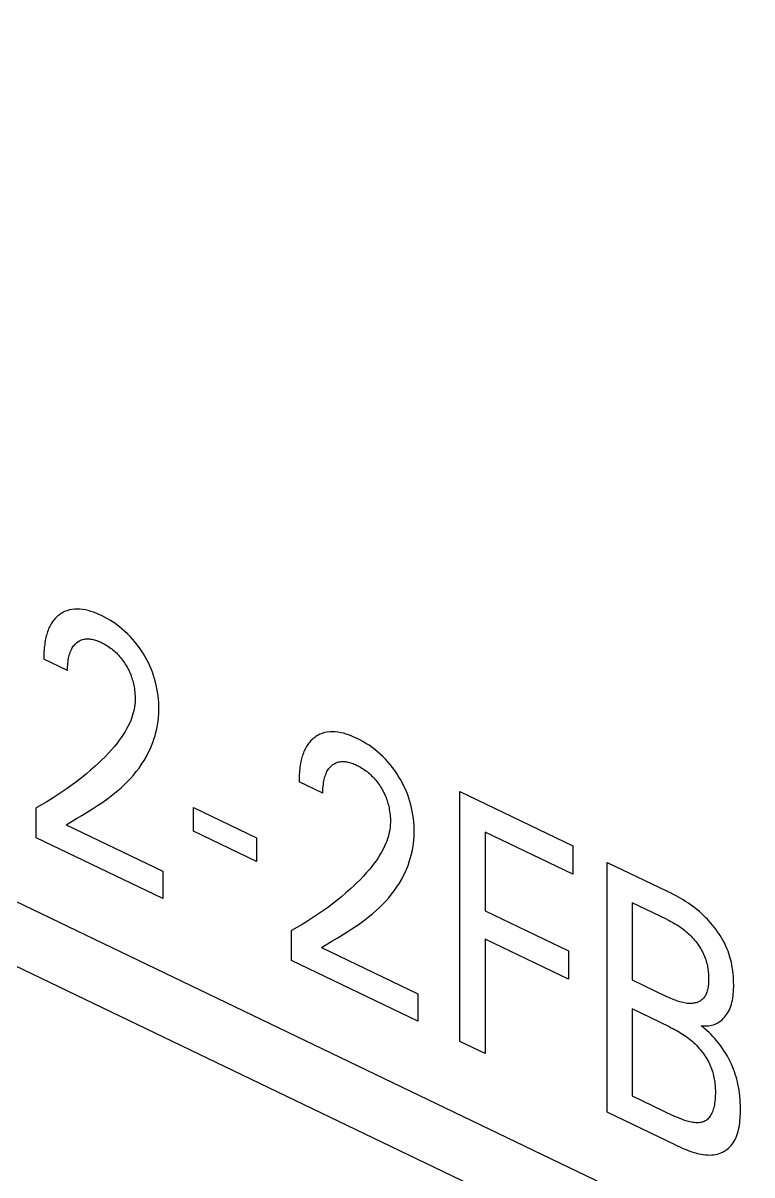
# Model space of a CAD drawing. Extents: x 0 to 420, y 0 to 297.
# Drawn here: x 192.14 to 196.19, y 121.63 to 128.03 of the extents above; entities that cross this region are included whole.
import ezdxf

# ---------------------------------------------------------------- set-up
doc = ezdxf.new("R2010")
doc.units = 0
doc.header["$LTSCALE"] = 23.1
doc.layers.add('40000_ISO', color=7, linetype='CONTINUOUS')

msp = doc.modelspace()

# ---------------------------------------------------------------- linework, layer by layer
at = {"layer": '40000_ISO', "color": 7, "linetype": 'CONTINUOUS'}
for p, q in [((151.239, 142.7894), (204.6505, 117.1157)), ((151.4456, 142.3318), (204.8571, 116.6581)), ((192.3811, 124.7658), (192.3683, 124.7607)), ((192.3945, 124.7698), (192.3811, 124.7658)), ((192.4084, 124.7726), (192.3945, 124.7698)), ((192.4228, 124.7742), (192.4084, 124.7726)), ((192.4376, 124.7747), (192.4228, 124.7742)), ((192.4528, 124.7741), (192.4376, 124.7747)), ((192.4684, 124.7724), (192.4528, 124.7741)), ((192.4842, 124.7696), (192.4684, 124.7724)), ((192.4986, 124.7662), (192.4842, 124.7696)), ((192.5132, 124.762), (192.4986, 124.7662)), ((192.3009, 124.7041), (192.297, 124.6982)), ((192.3051, 124.7098), (192.3009, 124.7041)), ((192.3094, 124.7153), (192.3051, 124.7098)), ((192.3139, 124.7205), (192.3094, 124.7153)), ((192.3186, 124.7256), (192.3139, 124.7205)), ((192.3234, 124.7304), (192.3186, 124.7256)), ((192.3285, 124.735), (192.3234, 124.7304)), ((192.3337, 124.7394), (192.3285, 124.735)), ((192.3391, 124.7436), (192.3337, 124.7394)), ((192.3446, 124.7475), (192.3391, 124.7436)), ((192.3503, 124.7512), (192.3446, 124.7475)), ((192.3561, 124.7546), (192.3503, 124.7512)), ((192.3683, 124.7607), (192.3561, 124.7546)), ((192.5278, 124.7571), (192.5132, 124.762)), ((192.5425, 124.7515), (192.5278, 124.7571)), ((192.5573, 124.7453), (192.5425, 124.7515)), ((192.5721, 124.7385), (192.5573, 124.7453)), ((192.5894, 124.7299), (192.5721, 124.7385)), ((192.6067, 124.7204), (192.5894, 124.7299)), ((192.6239, 124.7103), (192.6067, 124.7204)), ((192.6409, 124.6993), (192.6239, 124.7103)), ((192.2709, 124.6413), (192.2685, 124.6334)), ((192.2735, 124.6491), (192.2709, 124.6413)), ((192.2763, 124.6568), (192.2735, 124.6491)), ((192.2793, 124.6642), (192.2763, 124.6568)), ((192.2824, 124.6715), (192.2793, 124.6642)), ((192.2858, 124.6786), (192.2824, 124.6715)), ((192.2894, 124.6855), (192.2858, 124.6786)), ((192.2932, 124.6922), (192.2894, 124.6855)), ((192.297, 124.6982), (192.2932, 124.6922)), ((192.6579, 124.6874), (192.6409, 124.6993)), ((192.6733, 124.6758), (192.6579, 124.6874)), ((192.6885, 124.6634), (192.6733, 124.6758)), ((192.7034, 124.6503), (192.6885, 124.6634)), ((192.718, 124.6366), (192.7034, 124.6503)), ((192.7323, 124.6222), (192.718, 124.6366)), ((192.2574, 124.5793), (192.2561, 124.5693)), ((192.2588, 124.5892), (192.2574, 124.5793)), ((192.2605, 124.599), (192.2588, 124.5892)), ((192.2624, 124.6086), (192.2605, 124.599)), ((192.2643, 124.617), (192.2624, 124.6086)), ((192.2663, 124.6252), (192.2643, 124.617)), ((192.2685, 124.6334), (192.2663, 124.6252)), ((192.418, 124.5699), (192.4221, 124.575)), ((192.4221, 124.575), (192.4265, 124.5798)), ((192.4265, 124.5798), (192.4311, 124.5843)), ((192.4311, 124.5843), (192.436, 124.5885)), ((192.436, 124.5885), (192.4408, 124.5921)), ((192.4408, 124.5921), (192.4458, 124.5954)), ((192.4458, 124.5954), (192.451, 124.5984)), ((192.451, 124.5984), (192.4565, 124.6011)), ((192.4565, 124.6011), (192.4621, 124.6033)), ((192.4621, 124.6033), (192.468, 124.6053)), ((192.468, 124.6053), (192.474, 124.6068)), ((192.474, 124.6068), (192.4801, 124.6079)), ((192.4801, 124.6079), (192.4863, 124.6087)), ((192.4863, 124.6087), (192.4927, 124.6091)), ((192.4927, 124.6091), (192.4992, 124.6091)), ((192.4992, 124.6091), (192.5058, 124.6087)), ((192.5058, 124.6087), (192.5126, 124.608)), ((192.5126, 124.608), (192.5194, 124.607)), ((192.5194, 124.607), (192.5259, 124.6057)), ((192.5259, 124.6057), (192.5324, 124.604)), ((192.5324, 124.604), (192.5389, 124.6022)), ((192.5389, 124.6022), (192.5455, 124.6)), ((192.5455, 124.6), (192.5521, 124.5976)), ((192.5521, 124.5976), (192.5588, 124.5949)), ((192.5588, 124.5949), (192.5654, 124.5921)), ((192.5654, 124.5921), (192.5721, 124.589)), ((192.5721, 124.589), (192.5795, 124.5853)), ((192.5795, 124.5853), (192.5869, 124.5814)), ((192.5869, 124.5814), (192.5943, 124.5773)), ((192.5943, 124.5773), (192.6016, 124.5729)), ((192.6016, 124.5729), (192.609, 124.5682)), ((192.7458, 124.6073), (192.7323, 124.6222)), ((192.759, 124.5919), (192.7458, 124.6073)), ((192.7716, 124.576), (192.759, 124.5919)), ((192.7837, 124.5595), (192.7716, 124.576)), ((192.2524, 124.5178), (192.2522, 124.5074)), ((192.2528, 124.5283), (192.2524, 124.5178)), ((192.2534, 124.5387), (192.2528, 124.5283)), ((192.2541, 124.549), (192.2534, 124.5387)), ((192.255, 124.5592), (192.2541, 124.549)), ((192.2561, 124.5693), (192.255, 124.5592)), ((192.3901, 124.5013), (192.3917, 124.5093)), ((192.3917, 124.5093), (192.3936, 124.5171)), ((192.3936, 124.5171), (192.3958, 124.5248)), ((192.3958, 124.5248), (192.3982, 124.5322)), ((192.3982, 124.5322), (192.401, 124.5394)), ((192.401, 124.5394), (192.404, 124.5463)), ((192.404, 124.5463), (192.4073, 124.553)), ((192.4073, 124.553), (192.4106, 124.5589)), ((192.4106, 124.5589), (192.4142, 124.5646)), ((192.4142, 124.5646), (192.418, 124.5699)), ((192.609, 124.5682), (192.6162, 124.5633)), ((192.6162, 124.5633), (192.6235, 124.5581)), ((192.6235, 124.5581), (192.6301, 124.553)), ((192.6301, 124.553), (192.6366, 124.5477)), ((192.6366, 124.5477), (192.643, 124.5422)), ((192.643, 124.5422), (192.6494, 124.5365)), ((192.6494, 124.5365), (192.6556, 124.5306)), ((192.6556, 124.5306), (192.6618, 124.5244)), ((192.6618, 124.5244), (192.6677, 124.5181)), ((192.6677, 124.5181), (192.6736, 124.5116)), ((192.6736, 124.5116), (192.6792, 124.5048)), ((192.7953, 124.5427), (192.7837, 124.5595)), ((192.8057, 124.5265), (192.7953, 124.5427)), ((192.8155, 124.51), (192.8057, 124.5265)), ((192.8248, 124.4932), (192.8155, 124.51)), ((192.2522, 124.5074), (192.2522, 124.4968)), ((192.3843, 124.4333), (192.2522, 124.4968)), ((192.3844, 124.4433), (192.3848, 124.4533)), ((192.3848, 124.4533), (192.3853, 124.4631)), ((192.3853, 124.4631), (192.3861, 124.4729)), ((192.3861, 124.4729), (192.3871, 124.4825)), ((192.3871, 124.4825), (192.3885, 124.492)), ((192.3885, 124.492), (192.3901, 124.5013)), ((192.6792, 124.5048), (192.6847, 124.498)), ((192.6847, 124.498), (192.69, 124.4909)), ((192.69, 124.4909), (192.6952, 124.4838)), ((192.6952, 124.4838), (192.7002, 124.4764)), ((192.7002, 124.4764), (192.705, 124.469)), ((192.705, 124.469), (192.7101, 124.4607)), ((192.7101, 124.4607), (192.715, 124.4522)), ((192.715, 124.4522), (192.7196, 124.4436)), ((192.8335, 124.4763), (192.8248, 124.4932)), ((192.8416, 124.4593), (192.8335, 124.4763)), ((192.849, 124.4421), (192.8416, 124.4593)), ((192.3843, 124.4333), (192.3844, 124.4433)), ((192.7196, 124.4436), (192.724, 124.435)), ((192.724, 124.435), (192.7281, 124.4263)), ((192.7281, 124.4263), (192.7319, 124.4176)), ((192.7319, 124.4176), (192.7355, 124.4088)), ((192.7355, 124.4088), (192.7386, 124.4006)), ((192.7386, 124.4006), (192.7414, 124.3923)), ((192.7414, 124.3923), (192.744, 124.3841)), ((192.744, 124.3841), (192.7463, 124.3759)), ((192.8561, 124.4239), (192.849, 124.4421)), ((192.8625, 124.4057), (192.8561, 124.4239)), ((192.8682, 124.3876), (192.8625, 124.4057)), ((192.8732, 124.3694), (192.8682, 124.3876)), ((192.7463, 124.3759), (192.7485, 124.3677)), ((192.7485, 124.3677), (192.7505, 124.3595)), ((192.7505, 124.3595), (192.7522, 124.3514)), ((192.7522, 124.3514), (192.7538, 124.3433)), ((192.7538, 124.3433), (192.7555, 124.3328)), ((192.7555, 124.3328), (192.757, 124.3225)), ((192.757, 124.3225), (192.7582, 124.3122)), ((192.8775, 124.3514), (192.8732, 124.3694)), ((192.8813, 124.3335), (192.8775, 124.3514)), ((192.8848, 124.3134), (192.8813, 124.3335)), ((192.7593, 124.2582), (192.758, 124.2442)), ((192.7582, 124.3122), (192.7591, 124.3021)), ((192.7591, 124.3021), (192.7596, 124.2921)), ((192.7599, 124.2725), (192.7593, 124.2582)), ((192.7596, 124.2921), (192.7599, 124.2822)), ((192.7599, 124.2822), (192.7599, 124.2725)), ((192.8876, 124.2936), (192.8848, 124.3134)), ((192.8897, 124.274), (192.8876, 124.2936)), ((192.8912, 124.2546), (192.8897, 124.274)), ((192.8919, 124.2356), (192.8912, 124.2546)), ((192.7476, 124.1917), (192.7438, 124.1793)), ((192.7509, 124.2043), (192.7476, 124.1917)), ((192.7538, 124.2173), (192.7509, 124.2043)), ((192.7562, 124.2306), (192.7538, 124.2173)), ((192.758, 124.2442), (192.7562, 124.2306)), ((192.8898, 124.1726), (192.8914, 124.1945)), ((192.8914, 124.1945), (192.892, 124.2168)), ((192.892, 124.2168), (192.8919, 124.2356)), ((192.7277, 124.1383), (192.7197, 124.1216)), ((192.7352, 124.1556), (192.7277, 124.1383)), ((192.7397, 124.1673), (192.7352, 124.1556)), ((192.7438, 124.1793), (192.7397, 124.1673)), ((192.8803, 124.1097), (192.8842, 124.1302)), ((192.8842, 124.1302), (192.8874, 124.1512)), ((192.8874, 124.1512), (192.8898, 124.1726)), ((192.6821, 124.0601), (192.6717, 124.0458)), ((192.6922, 124.0748), (192.6821, 124.0601)), ((192.7018, 124.0899), (192.6922, 124.0748)), ((192.711, 124.1055), (192.7018, 124.0899)), ((192.7197, 124.1216), (192.711, 124.1055)), ((192.8643, 124.0511), (192.8703, 124.0702)), ((192.8703, 124.0702), (192.8756, 124.0897)), ((192.8756, 124.0897), (192.8803, 124.1097)), ((193.7575, 124.0618), (193.7521, 124.0576)), ((193.763, 124.0657), (193.7575, 124.0618)), ((193.7687, 124.0694), (193.763, 124.0657)), ((193.7746, 124.0728), (193.7687, 124.0694)), ((193.7867, 124.0789), (193.7746, 124.0728)), ((193.7995, 124.084), (193.7867, 124.0789)), ((193.8129, 124.088), (193.7995, 124.084)), ((193.8268, 124.0908), (193.8129, 124.088)), ((193.8412, 124.0924), (193.8268, 124.0908)), ((193.856, 124.0929), (193.8412, 124.0924)), ((193.8713, 124.0923), (193.856, 124.0929)), ((193.8868, 124.0906), (193.8713, 124.0923)), ((193.9027, 124.0878), (193.8868, 124.0906)), ((193.9171, 124.0844), (193.9027, 124.0878)), ((193.9316, 124.0802), (193.9171, 124.0844)), ((193.9462, 124.0753), (193.9316, 124.0802)), ((193.961, 124.0697), (193.9462, 124.0753)), ((193.9757, 124.0635), (193.961, 124.0697)), ((193.9905, 124.0567), (193.9757, 124.0635)), ((192.6446, 124.0116), (192.6278, 123.992)), ((192.661, 124.0319), (192.6446, 124.0116)), ((192.6717, 124.0458), (192.661, 124.0319)), ((192.8347, 123.9794), (192.8429, 123.9966)), ((192.8429, 123.9966), (192.8505, 124.0143)), ((192.8505, 124.0143), (192.8577, 124.0324)), ((192.8577, 124.0324), (192.8643, 124.0511)), ((193.7043, 123.9968), (193.7009, 123.9897)), ((193.7079, 124.0037), (193.7043, 123.9968)), ((193.7117, 124.0104), (193.7079, 124.0037)), ((193.7154, 124.0164), (193.7117, 124.0104)), ((193.7194, 124.0223), (193.7154, 124.0164)), ((193.7235, 124.028), (193.7194, 124.0223)), ((193.7278, 124.0335), (193.7235, 124.028)), ((193.7323, 124.0387), (193.7278, 124.0335)), ((193.737, 124.0438), (193.7323, 124.0387)), ((193.7419, 124.0486), (193.737, 124.0438)), ((193.7469, 124.0532), (193.7419, 124.0486)), ((193.7521, 124.0576), (193.7469, 124.0532)), ((194.0078, 124.048), (193.9905, 124.0567)), ((194.0251, 124.0386), (194.0078, 124.048)), ((194.0423, 124.0285), (194.0251, 124.0386)), ((194.0594, 124.0175), (194.0423, 124.0285)), ((194.0763, 124.0056), (194.0594, 124.0175)), ((194.0917, 123.994), (194.0763, 124.0056)), ((192.5746, 123.9363), (192.5562, 123.9186)), ((192.5927, 123.9544), (192.5746, 123.9363)), ((192.6105, 123.9729), (192.5927, 123.9544)), ((192.6278, 123.992), (192.6105, 123.9729)), ((192.7959, 123.9121), (192.8097, 123.9337)), ((192.8097, 123.9337), (192.8226, 123.9561)), ((192.8226, 123.9561), (192.8347, 123.9794)), ((193.6827, 123.9352), (193.6809, 123.9268)), ((193.6847, 123.9434), (193.6827, 123.9352)), ((193.687, 123.9515), (193.6847, 123.9434)), ((193.6894, 123.9595), (193.687, 123.9515)), ((193.6919, 123.9673), (193.6894, 123.9595)), ((193.6947, 123.9749), (193.6919, 123.9673)), ((193.6977, 123.9824), (193.6947, 123.9749)), ((193.7009, 123.9897), (193.6977, 123.9824)), ((194.1069, 123.9816), (194.0917, 123.994)), ((194.1219, 123.9685), (194.1069, 123.9816)), ((194.1365, 123.9548), (194.1219, 123.9685)), ((194.1507, 123.9404), (194.1365, 123.9548)), ((194.1643, 123.9255), (194.1507, 123.9404)), ((192.5127, 123.8794), (192.4876, 123.8581)), ((192.5374, 123.9013), (192.5127, 123.8794)), ((192.5562, 123.9186), (192.5374, 123.9013)), ((192.7505, 123.8521), (192.7663, 123.8714)), ((192.7663, 123.8714), (192.7815, 123.8914)), ((192.7815, 123.8914), (192.7959, 123.9121)), ((193.6734, 123.8774), (193.6725, 123.8672)), ((193.6745, 123.8875), (193.6734, 123.8774)), ((193.6758, 123.8975), (193.6745, 123.8875)), ((193.6773, 123.9074), (193.6758, 123.8975)), ((193.679, 123.9172), (193.6773, 123.9074)), ((193.6809, 123.9268), (193.679, 123.9172)), ((193.8224, 123.8645), (193.8257, 123.8712)), ((193.8257, 123.8712), (193.829, 123.8771)), ((193.829, 123.8771), (193.8326, 123.8828)), ((193.8326, 123.8828), (193.8364, 123.8881)), ((193.8364, 123.8881), (193.8406, 123.8932)), ((193.8406, 123.8932), (193.8449, 123.898)), ((193.8449, 123.898), (193.8495, 123.9025)), ((193.8495, 123.9025), (193.8544, 123.9067)), ((193.8544, 123.9067), (193.8592, 123.9103)), ((193.8592, 123.9103), (193.8642, 123.9136)), ((193.8642, 123.9136), (193.8695, 123.9166)), ((193.8695, 123.9166), (193.8749, 123.9193)), ((193.8749, 123.9193), (193.8806, 123.9215)), ((193.8806, 123.9215), (193.8864, 123.9235)), ((193.8864, 123.9235), (193.8925, 123.925)), ((193.8925, 123.925), (193.8985, 123.9261)), ((193.8985, 123.9261), (193.9047, 123.9269)), ((193.9047, 123.9269), (193.9111, 123.9273)), ((193.9111, 123.9273), (193.9176, 123.9273)), ((193.9176, 123.9273), (193.9243, 123.9269)), ((193.9243, 123.9269), (193.931, 123.9262)), ((193.931, 123.9262), (193.9378, 123.9252)), ((193.9378, 123.9252), (193.9443, 123.9239)), ((193.9443, 123.9239), (193.9508, 123.9222)), ((193.9508, 123.9222), (193.9573, 123.9203)), ((193.9573, 123.9203), (193.9639, 123.9182)), ((193.9639, 123.9182), (193.9705, 123.9158)), ((193.9705, 123.9158), (193.9772, 123.9131)), ((193.9772, 123.9131), (193.9839, 123.9102)), ((193.9839, 123.9102), (193.9905, 123.9072)), ((193.9905, 123.9072), (193.9979, 123.9035)), ((193.9979, 123.9035), (194.0053, 123.8996)), ((194.0053, 123.8996), (194.0127, 123.8955)), ((194.0127, 123.8955), (194.0201, 123.8911)), ((194.0201, 123.8911), (194.0274, 123.8864)), ((194.0274, 123.8864), (194.0347, 123.8815)), ((194.0347, 123.8815), (194.0419, 123.8763)), ((194.0419, 123.8763), (194.0485, 123.8712)), ((194.0485, 123.8712), (194.055, 123.8659)), ((194.1774, 123.9101), (194.1643, 123.9255)), ((194.19, 123.8941), (194.1774, 123.9101)), ((194.2021, 123.8777), (194.19, 123.8941)), ((194.2137, 123.8609), (194.2021, 123.8777)), ((192.4362, 123.8171), (192.4095, 123.7971)), ((192.4621, 123.8374), (192.4362, 123.8171)), ((192.4876, 123.8581), (192.4621, 123.8374)), ((192.6994, 123.7984), (192.717, 123.8157)), ((192.717, 123.8157), (192.734, 123.8336)), ((192.734, 123.8336), (192.7505, 123.8521)), ((193.6707, 123.8255), (193.6706, 123.815)), ((193.8027, 123.7515), (193.6706, 123.815)), ((193.6709, 123.836), (193.6707, 123.8255)), ((193.6713, 123.8465), (193.6709, 123.836)), ((193.6718, 123.8569), (193.6713, 123.8465)), ((193.6725, 123.8672), (193.6718, 123.8569)), ((193.8056, 123.8007), (193.8069, 123.8102)), ((193.8069, 123.8102), (193.8085, 123.8195)), ((193.8085, 123.8195), (193.8102, 123.8275)), ((193.8102, 123.8275), (193.8121, 123.8353)), ((193.8121, 123.8353), (193.8142, 123.843)), ((193.8142, 123.843), (193.8167, 123.8504)), ((193.8167, 123.8504), (193.8194, 123.8576)), ((193.8194, 123.8576), (193.8224, 123.8645)), ((194.055, 123.8659), (194.0615, 123.8604)), ((194.0615, 123.8604), (194.0678, 123.8547)), ((194.0678, 123.8547), (194.0741, 123.8488)), ((194.0741, 123.8488), (194.0802, 123.8426)), ((194.0802, 123.8426), (194.0862, 123.8363)), ((194.0862, 123.8363), (194.092, 123.8297)), ((194.092, 123.8297), (194.0976, 123.823)), ((194.0976, 123.823), (194.1031, 123.8162)), ((194.1031, 123.8162), (194.1085, 123.8091)), ((194.1085, 123.8091), (194.1136, 123.802)), ((194.2241, 123.8447), (194.2137, 123.8609)), ((194.2339, 123.8282), (194.2241, 123.8447)), ((194.2432, 123.8114), (194.2339, 123.8282)), ((194.2519, 123.7945), (194.2432, 123.8114)), ((192.3272, 123.74), (192.2985, 123.7217)), ((192.355, 123.7585), (192.3272, 123.74)), ((192.3824, 123.7775), (192.355, 123.7585)), ((192.4095, 123.7971), (192.3824, 123.7775)), ((192.6084, 123.7226), (192.636, 123.7436)), ((192.636, 123.7436), (192.6629, 123.7656)), ((192.6629, 123.7656), (192.6814, 123.7817)), ((192.6814, 123.7817), (192.6994, 123.7984)), ((193.8027, 123.7515), (193.8029, 123.7615)), ((193.8029, 123.7615), (193.8032, 123.7715)), ((193.8032, 123.7715), (193.8037, 123.7813)), ((193.8037, 123.7813), (193.8045, 123.7911)), ((193.8045, 123.7911), (193.8056, 123.8007)), ((194.1136, 123.802), (194.1186, 123.7946)), ((194.1186, 123.7946), (194.1234, 123.7872)), ((194.1234, 123.7872), (194.1285, 123.7789)), ((194.1285, 123.7789), (194.1334, 123.7704)), ((194.1334, 123.7704), (194.138, 123.7618)), ((194.138, 123.7618), (194.1424, 123.7532)), ((194.1424, 123.7532), (194.1465, 123.7445)), ((194.1465, 123.7445), (194.1503, 123.7357)), ((194.26, 123.7774), (194.2519, 123.7945)), ((194.2675, 123.7603), (194.26, 123.7774)), ((194.2746, 123.7421), (194.2675, 123.7603)), ((194.2809, 123.7239), (194.2746, 123.7421)), ((194.5647, 123.7601), (195.1923, 123.4584)), ((194.5647, 122.372), (194.5647, 123.7601)), ((192.24, 123.6867), (192.2103, 123.67)), ((192.2694, 123.7039), (192.24, 123.6867)), ((192.2985, 123.7217), (192.2694, 123.7039)), ((192.5227, 123.6641), (192.5516, 123.6829)), ((192.5516, 123.6829), (192.5803, 123.7024)), ((192.5803, 123.7024), (192.6084, 123.7226)), ((194.1503, 123.7357), (194.1539, 123.727)), ((194.1539, 123.727), (194.157, 123.7187)), ((194.157, 123.7187), (194.1598, 123.7105)), ((194.1598, 123.7105), (194.1624, 123.7023)), ((194.1624, 123.7023), (194.1648, 123.6941)), ((194.1648, 123.6941), (194.1669, 123.6859)), ((194.1669, 123.6859), (194.1689, 123.6777)), ((194.1689, 123.6777), (194.1706, 123.6696)), ((194.2866, 123.7057), (194.2809, 123.7239)), ((194.2916, 123.6876), (194.2866, 123.7057)), ((194.296, 123.6696), (194.2916, 123.6876)), ((192.2103, 123.5037), (192.2103, 123.67)), ((192.4347, 123.6101), (192.4641, 123.6278)), ((192.4641, 123.6278), (192.4934, 123.6457)), ((192.4934, 123.6457), (192.5227, 123.6641)), ((193.0834, 123.6713), (193.4344, 123.5026)), ((193.0834, 123.5405), (193.0834, 123.6713)), ((194.1706, 123.6696), (194.1722, 123.6615)), ((194.1722, 123.6615), (194.174, 123.651)), ((194.174, 123.651), (194.1754, 123.6407)), ((194.1754, 123.6407), (194.1766, 123.6304)), ((194.1766, 123.6304), (194.1775, 123.6203)), ((194.1775, 123.6203), (194.1781, 123.6103)), ((194.2997, 123.6516), (194.296, 123.6696)), ((194.3032, 123.6316), (194.2997, 123.6516)), ((194.3061, 123.6118), (194.3032, 123.6316)), ((194.3082, 123.5922), (194.3061, 123.6118)), ((192.3764, 123.5754), (192.4347, 123.6101)), ((192.3764, 123.5754), (192.913, 123.3174)), ((194.1746, 123.5488), (194.1723, 123.5355)), ((194.1765, 123.5624), (194.1746, 123.5488)), ((194.1777, 123.5763), (194.1765, 123.5624)), ((194.1783, 123.5906), (194.1777, 123.5763)), ((194.1781, 123.6103), (194.1783, 123.6004)), ((194.1783, 123.6004), (194.1783, 123.5906)), ((194.3096, 123.5728), (194.3082, 123.5922)), ((194.3103, 123.5538), (194.3096, 123.5728)), ((194.3105, 123.535), (194.3103, 123.5538)), ((192.913, 123.1659), (192.2103, 123.5037)), ((193.4344, 123.3717), (193.0834, 123.5405)), ((193.4344, 123.5026), (193.4344, 123.3717)), ((194.1581, 123.4855), (194.1536, 123.4738)), ((194.1622, 123.4975), (194.1581, 123.4855)), ((194.166, 123.5099), (194.1622, 123.4975)), ((194.1694, 123.5225), (194.166, 123.5099)), ((194.1723, 123.5355), (194.1694, 123.5225)), ((194.3058, 123.4694), (194.3082, 123.4908)), ((194.3082, 123.4908), (194.3098, 123.5126)), ((194.3098, 123.5126), (194.3105, 123.535)), ((195.1923, 123.301), (194.7041, 123.5357)), ((194.7041, 123.5357), (194.7041, 123.0979)), ((194.1294, 123.4237), (194.1203, 123.4081)), ((194.1381, 123.4398), (194.1294, 123.4237)), ((194.1462, 123.4565), (194.1381, 123.4398)), ((194.1536, 123.4738), (194.1462, 123.4565)), ((194.294, 123.4079), (194.2987, 123.4279)), ((194.2987, 123.4279), (194.3026, 123.4484)), ((194.3026, 123.4484), (194.3058, 123.4694)), ((195.1923, 123.4584), (195.1923, 123.301)), ((194.0901, 123.364), (194.0794, 123.35)), ((194.1006, 123.3783), (194.0901, 123.364)), ((194.1106, 123.393), (194.1006, 123.3783)), ((194.1203, 123.4081), (194.1106, 123.393)), ((194.2761, 123.3506), (194.2827, 123.3693)), ((194.2827, 123.3693), (194.2887, 123.3883)), ((194.2887, 123.3883), (194.294, 123.4079)), ((195.3822, 123.3671), (195.7123, 123.2084)), ((195.3822, 121.979), (195.3822, 123.3671)), ((192.913, 123.3174), (192.913, 123.1659)), ((194.0462, 123.3102), (194.0289, 123.2911)), ((194.0631, 123.3298), (194.0462, 123.3102)), ((194.0794, 123.35), (194.0631, 123.3298)), ((194.241, 123.2743), (194.2532, 123.2976)), ((194.2532, 123.2976), (194.2613, 123.3148)), ((194.2613, 123.3148), (194.269, 123.3325)), ((194.269, 123.3325), (194.2761, 123.3506)), ((193.9746, 123.2368), (193.9559, 123.2195)), ((193.9931, 123.2545), (193.9746, 123.2368)), ((194.0112, 123.2726), (193.9931, 123.2545)), ((194.0289, 123.2911), (194.0112, 123.2726)), ((194.1999, 123.2096), (194.2144, 123.2303)), ((194.2144, 123.2303), (194.2281, 123.2519)), ((194.2281, 123.2519), (194.241, 123.2743)), ((193.9061, 123.1763), (193.8806, 123.1555)), ((193.9312, 123.1976), (193.9061, 123.1763)), ((193.9559, 123.2195), (193.9312, 123.1976)), ((194.1524, 123.1518), (194.1689, 123.1703)), ((194.1689, 123.1703), (194.1847, 123.1896)), ((194.1847, 123.1896), (194.1999, 123.2096)), ((195.7255, 123.202), (195.7123, 123.2084)), ((195.7387, 123.1954), (195.7255, 123.202)), ((195.7519, 123.1886), (195.7387, 123.1954)), ((195.7652, 123.1815), (195.7519, 123.1886)), ((195.7784, 123.1742), (195.7652, 123.1815)), ((195.7917, 123.1666), (195.7784, 123.1742)), ((195.8049, 123.1587), (195.7917, 123.1666)), ((193.828, 123.1153), (193.8009, 123.0957)), ((193.8547, 123.1353), (193.828, 123.1153)), ((193.8806, 123.1555), (193.8547, 123.1353)), ((194.0813, 123.0838), (194.0998, 123.0999)), ((194.0998, 123.0999), (194.1178, 123.1166)), ((194.1178, 123.1166), (194.1354, 123.1339)), ((194.1354, 123.1339), (194.1524, 123.1518)), ((195.7123, 123.051), (195.5216, 123.1427)), ((195.5216, 123.1427), (195.5216, 122.7138)), ((195.818, 123.1504), (195.8049, 123.1587)), ((195.8311, 123.1419), (195.818, 123.1504)), ((195.8441, 123.133), (195.8311, 123.1419)), ((195.857, 123.1237), (195.8441, 123.133)), ((195.8699, 123.114), (195.857, 123.1237)), ((195.8825, 123.1039), (195.8699, 123.114)), ((195.8951, 123.0934), (195.8825, 123.1039)), ((193.7169, 123.0399), (193.6879, 123.0221)), ((193.7456, 123.0582), (193.7169, 123.0399)), ((193.7734, 123.0767), (193.7456, 123.0582)), ((193.8009, 123.0957), (193.7734, 123.0767)), ((193.9987, 123.0206), (194.0269, 123.0408)), ((194.0269, 123.0408), (194.0544, 123.0618)), ((194.0544, 123.0618), (194.0813, 123.0838)), ((194.7041, 123.0979), (195.167, 122.8754)), ((195.7123, 123.051), (195.7201, 123.0472)), ((195.7201, 123.0472), (195.7279, 123.0433)), ((195.7279, 123.0433), (195.7357, 123.0393)), ((195.7357, 123.0393), (195.7435, 123.0351)), ((195.9075, 123.0824), (195.8951, 123.0934)), ((195.9197, 123.0709), (195.9075, 123.0824)), ((195.9297, 123.061), (195.9197, 123.0709)), ((195.9396, 123.0508), (195.9297, 123.061)), ((195.9493, 123.0403), (195.9396, 123.0508)), ((195.9588, 123.0294), (195.9493, 123.0403)), ((193.6584, 123.0049), (193.6287, 122.9882)), ((193.6287, 122.8219), (193.6287, 122.9882)), ((193.6879, 123.0221), (193.6584, 123.0049)), ((193.9118, 122.9639), (193.9411, 122.9822)), ((193.9411, 122.9822), (193.9701, 123.0011)), ((193.9701, 123.0011), (193.9987, 123.0206)), ((195.7435, 123.0351), (195.7514, 123.0308)), ((195.7514, 123.0308), (195.7592, 123.0263)), ((195.7592, 123.0263), (195.767, 123.0217)), ((195.767, 123.0217), (195.7748, 123.0169)), ((195.7748, 123.0169), (195.7826, 123.0119)), ((195.7826, 123.0119), (195.7903, 123.0067)), ((195.7903, 123.0067), (195.7979, 123.0013)), ((195.7979, 123.0013), (195.8055, 122.9957)), ((195.8055, 122.9957), (195.813, 122.9898)), ((195.813, 122.9898), (195.8205, 122.9837)), ((195.8205, 122.9837), (195.8279, 122.9774)), ((195.8279, 122.9774), (195.8351, 122.9708)), ((195.9681, 123.0184), (195.9588, 123.0294)), ((195.9772, 123.0071), (195.9681, 123.0184)), ((195.986, 122.9955), (195.9772, 123.0071)), ((195.9945, 122.9838), (195.986, 122.9955)), ((196.0027, 122.9719), (195.9945, 122.9838)), ((196.0106, 122.9598), (196.0027, 122.9719)), ((193.7948, 122.8936), (193.8531, 122.9283)), ((193.8531, 122.9283), (193.8825, 122.946)), ((193.8825, 122.946), (193.9118, 122.9639)), ((195.167, 122.718), (194.7041, 122.9405)), ((194.7041, 122.9405), (194.7041, 122.305)), ((195.8351, 122.9708), (195.8423, 122.9639)), ((195.8423, 122.9639), (195.849, 122.9571)), ((195.849, 122.9571), (195.8557, 122.95)), ((195.8557, 122.95), (195.8622, 122.9427)), ((195.8622, 122.9427), (195.8686, 122.9352)), ((195.8686, 122.9352), (195.8748, 122.9275)), ((195.8748, 122.9275), (195.8808, 122.9197)), ((195.8808, 122.9197), (195.8866, 122.9116)), ((195.8866, 122.9116), (195.8922, 122.9035)), ((196.0181, 122.9476), (196.0106, 122.9598)), ((196.0252, 122.9352), (196.0181, 122.9476)), ((196.032, 122.9228), (196.0252, 122.9352)), ((196.0383, 122.9102), (196.032, 122.9228)), ((196.0442, 122.8976), (196.0383, 122.9102)), ((193.7948, 122.8936), (194.3314, 122.6356)), ((195.167, 122.8754), (195.167, 122.718)), ((195.8922, 122.9035), (195.8975, 122.8952)), ((195.8975, 122.8952), (195.9026, 122.8868)), ((195.9026, 122.8868), (195.9075, 122.8784)), ((195.9075, 122.8784), (195.9121, 122.8699)), ((195.9121, 122.8699), (195.9163, 122.8613)), ((195.9163, 122.8613), (195.9203, 122.8527)), ((195.9203, 122.8527), (195.9239, 122.8441)), ((195.9239, 122.8441), (195.9272, 122.8355)), ((196.0495, 122.8852), (196.0442, 122.8976)), ((196.0544, 122.8727), (196.0495, 122.8852)), ((196.0589, 122.8602), (196.0544, 122.8727)), ((196.063, 122.8477), (196.0589, 122.8602)), ((196.0667, 122.8352), (196.063, 122.8477)), ((194.3314, 122.4841), (193.6287, 122.8219)), ((195.9272, 122.8355), (195.9302, 122.8269)), ((195.9302, 122.8269), (195.9329, 122.8183)), ((195.9329, 122.8183), (195.9353, 122.8097)), ((195.9353, 122.8097), (195.9374, 122.8012)), ((195.9374, 122.8012), (195.9393, 122.7926)), ((195.9393, 122.7926), (195.941, 122.7841)), ((195.941, 122.7841), (195.9423, 122.7755)), ((196.07, 122.8227), (196.0667, 122.8352)), ((196.0729, 122.8102), (196.07, 122.8227)), ((196.0755, 122.7977), (196.0729, 122.8102)), ((196.0778, 122.7853), (196.0755, 122.7977)), ((196.0797, 122.773), (196.0778, 122.7853)), ((195.9423, 122.7755), (195.9435, 122.7671)), ((195.9435, 122.7671), (195.9445, 122.7586)), ((195.9445, 122.7586), (195.9452, 122.7502)), ((195.9452, 122.7502), (195.9457, 122.7419)), ((195.9457, 122.7419), (195.9461, 122.7336)), ((195.9461, 122.7336), (195.9463, 122.7254)), ((195.9463, 122.7172), (195.9461, 122.7096)), ((195.9463, 122.7254), (195.9463, 122.7172)), ((196.0813, 122.7606), (196.0797, 122.773)), ((196.0827, 122.7484), (196.0813, 122.7606)), ((196.0838, 122.7362), (196.0827, 122.7484)), ((196.0846, 122.7242), (196.0838, 122.7362)), ((196.0852, 122.7122), (196.0846, 122.7242)), ((195.5216, 122.7138), (195.7123, 122.6221)), ((195.9388, 122.653), (195.937, 122.6467)), ((195.9405, 122.6595), (195.9388, 122.653)), ((195.9419, 122.6662), (195.9405, 122.6595)), ((195.943, 122.6731), (195.9419, 122.6662)), ((195.944, 122.6801), (195.943, 122.6731)), ((195.9448, 122.6873), (195.944, 122.6801)), ((195.9454, 122.6946), (195.9448, 122.6873)), ((195.9459, 122.7021), (195.9454, 122.6946)), ((195.9461, 122.7096), (195.9459, 122.7021)), ((196.0845, 122.6497), (196.0852, 122.6624)), ((196.0855, 122.7003), (196.0852, 122.7122)), ((196.0852, 122.6624), (196.0856, 122.6754)), ((196.0857, 122.6886), (196.0855, 122.7003)), ((196.0856, 122.6754), (196.0857, 122.6886)), ((194.3314, 122.6356), (194.3314, 122.4841)), ((195.7205, 122.6182), (195.7123, 122.6221)), ((195.7288, 122.6144), (195.7205, 122.6182)), ((195.7371, 122.6107), (195.7288, 122.6144)), ((195.7454, 122.6071), (195.7371, 122.6107)), ((195.7537, 122.6037), (195.7454, 122.6071)), ((195.762, 122.6005), (195.7537, 122.6037)), ((195.7702, 122.5974), (195.762, 122.6005)), ((195.7785, 122.5946), (195.7702, 122.5974)), ((195.7867, 122.5921), (195.7785, 122.5946)), ((195.7948, 122.5898), (195.7867, 122.5921)), ((195.8029, 122.5877), (195.7948, 122.5898)), ((195.8109, 122.586), (195.8029, 122.5877)), ((195.8837, 122.5892), (195.8782, 122.5874)), ((195.8891, 122.5913), (195.8837, 122.5892)), ((195.8942, 122.5937), (195.8891, 122.5913)), ((195.8992, 122.5964), (195.8942, 122.5937)), ((195.9039, 122.5994), (195.8992, 122.5964)), ((195.9084, 122.6027), (195.9039, 122.5994)), ((195.9126, 122.6063), (195.9084, 122.6027)), ((195.9166, 122.6102), (195.9126, 122.6063)), ((195.9203, 122.6144), (195.9166, 122.6102)), ((195.9238, 122.619), (195.9203, 122.6144)), ((195.927, 122.624), (195.9238, 122.619)), ((195.9299, 122.6293), (195.927, 122.624)), ((195.9325, 122.6348), (195.9299, 122.6293)), ((195.9349, 122.6406), (195.9325, 122.6348)), ((195.937, 122.6467), (195.9349, 122.6406)), ((196.0729, 122.5785), (196.0759, 122.5896)), ((196.0759, 122.5896), (196.0784, 122.601)), ((196.0784, 122.601), (196.0805, 122.6128)), ((196.0805, 122.6128), (196.0822, 122.6248)), ((196.0822, 122.6248), (196.0835, 122.6371)), ((196.0835, 122.6371), (196.0845, 122.6497)), ((195.7296, 122.4525), (195.5216, 122.5524)), ((195.5216, 122.5524), (195.5216, 122.0694)), ((195.8189, 122.5847), (195.8109, 122.586)), ((195.8268, 122.5836), (195.8189, 122.5847)), ((195.8346, 122.583), (195.8268, 122.5836)), ((195.8423, 122.5827), (195.8346, 122.583)), ((195.8485, 122.5828), (195.8423, 122.5827)), ((195.8547, 122.5831), (195.8485, 122.5828)), ((195.8608, 122.5838), (195.8547, 122.5831)), ((195.8667, 122.5847), (195.8608, 122.5838)), ((195.8725, 122.5859), (195.8667, 122.5847)), ((195.8782, 122.5874), (195.8725, 122.5859)), ((196.0466, 122.5214), (196.052, 122.5298)), ((196.052, 122.5298), (196.057, 122.5386)), ((196.057, 122.5386), (196.0616, 122.5478)), ((196.0616, 122.5478), (196.0657, 122.5573)), ((196.0657, 122.5573), (196.0695, 122.5677)), ((196.0695, 122.5677), (196.0729, 122.5785)), ((195.9461, 122.459), (195.9555, 122.4605)), ((195.9555, 122.4605), (195.9646, 122.4625)), ((195.9646, 122.4625), (195.9734, 122.4651)), ((195.9734, 122.4651), (195.982, 122.4683)), ((195.982, 122.4683), (195.9902, 122.472)), ((195.9902, 122.472), (195.9981, 122.4762)), ((195.9981, 122.4762), (196.0057, 122.4808)), ((196.0057, 122.4808), (196.0135, 122.4864)), ((196.0135, 122.4864), (196.0209, 122.4924)), ((196.0209, 122.4924), (196.0279, 122.499)), ((196.0279, 122.499), (196.0345, 122.506)), ((196.0345, 122.506), (196.0408, 122.5135)), ((196.0408, 122.5135), (196.0466, 122.5214)), ((195.7296, 122.4525), (195.7386, 122.4481)), ((195.7386, 122.4481), (195.7476, 122.4436)), ((195.7476, 122.4436), (195.7566, 122.4389)), ((195.7566, 122.4389), (195.7657, 122.434)), ((195.7657, 122.434), (195.7747, 122.429)), ((195.7747, 122.429), (195.7837, 122.4238)), ((195.7837, 122.4238), (195.7927, 122.4184)), ((195.7927, 122.4184), (195.8017, 122.4127)), ((195.8017, 122.4127), (195.8106, 122.4068)), ((195.8106, 122.4068), (195.8195, 122.4007)), ((195.8195, 122.4007), (195.8283, 122.3943)), ((195.917, 122.4502), (195.9058, 122.4592)), ((195.9058, 122.4592), (195.9163, 122.4582)), ((195.9163, 122.4582), (195.9265, 122.4579)), ((195.928, 122.4408), (195.917, 122.4502)), ((195.9265, 122.4579), (195.9364, 122.4581)), ((195.9388, 122.431), (195.928, 122.4408)), ((195.9364, 122.4581), (195.9461, 122.459)), ((195.9495, 122.4209), (195.9388, 122.431)), ((195.9597, 122.4108), (195.9495, 122.4209)), ((195.9696, 122.4003), (195.9597, 122.4108)), ((195.9794, 122.3896), (195.9696, 122.4003)), ((194.7041, 122.305), (194.5647, 122.372)), ((195.8283, 122.3943), (195.837, 122.3876)), ((195.837, 122.3876), (195.8456, 122.3807)), ((195.8456, 122.3807), (195.8541, 122.3734)), ((195.8541, 122.3734), (195.8626, 122.3659)), ((195.8626, 122.3659), (195.8708, 122.358)), ((195.8708, 122.358), (195.8782, 122.3506)), ((195.8782, 122.3506), (195.8854, 122.343)), ((195.8854, 122.343), (195.8925, 122.3351)), ((195.8925, 122.3351), (195.8994, 122.327)), ((195.989, 122.3786), (195.9794, 122.3896)), ((195.9982, 122.3675), (195.989, 122.3786)), ((196.0072, 122.356), (195.9982, 122.3675)), ((196.0159, 122.3444), (196.0072, 122.356)), ((196.0243, 122.3325), (196.0159, 122.3444)), ((196.0335, 122.3186), (196.0243, 122.3325)), ((195.8994, 122.327), (195.9062, 122.3187)), ((195.9062, 122.3187), (195.9127, 122.3102)), ((195.9127, 122.3102), (195.919, 122.3015)), ((195.919, 122.3015), (195.9251, 122.2927)), ((195.9251, 122.2927), (195.9309, 122.2837)), ((195.9309, 122.2837), (195.9365, 122.2747)), ((195.9365, 122.2747), (195.9417, 122.2655)), ((196.0422, 122.3045), (196.0335, 122.3186)), ((196.0506, 122.2902), (196.0422, 122.3045)), ((196.0585, 122.2757), (196.0506, 122.2902)), ((196.0659, 122.261), (196.0585, 122.2757)), ((195.9417, 122.2655), (195.9467, 122.2562)), ((195.9467, 122.2562), (195.9513, 122.2469)), ((195.9513, 122.2469), (195.9556, 122.2376)), ((195.9556, 122.2376), (195.9595, 122.2283)), ((195.9595, 122.2283), (195.963, 122.219)), ((195.963, 122.219), (195.9662, 122.2097)), ((195.9662, 122.2097), (195.9691, 122.2003)), ((196.0728, 122.2462), (196.0659, 122.261)), ((196.0792, 122.2314), (196.0728, 122.2462)), ((196.0848, 122.2174), (196.0792, 122.2314)), ((196.09, 122.2034), (196.0848, 122.2174)), ((195.9691, 122.2003), (195.9717, 122.191)), ((195.9717, 122.191), (195.9739, 122.1817)), ((195.9739, 122.1817), (195.976, 122.1724)), ((195.976, 122.1724), (195.9777, 122.1632)), ((195.9777, 122.1632), (195.9792, 122.154)), ((195.9792, 122.154), (195.9805, 122.1448)), ((195.9805, 122.1448), (195.9815, 122.1357)), ((196.0947, 122.1894), (196.09, 122.2034)), ((196.099, 122.1754), (196.0947, 122.1894)), ((196.1029, 122.1615), (196.099, 122.1754)), ((196.1064, 122.1476), (196.1029, 122.1615)), ((196.1095, 122.1338), (196.1064, 122.1476)), ((195.9815, 122.1357), (195.9823, 122.1266)), ((195.9823, 122.1266), (195.983, 122.1176)), ((195.983, 122.1176), (195.9834, 122.1087)), ((195.9834, 122.1087), (195.9837, 122.0999)), ((195.9838, 122.0805), (195.9835, 122.0699)), ((195.9837, 122.0999), (195.9838, 122.0912)), ((195.9838, 122.0912), (195.9838, 122.0805)), ((196.1122, 122.1201), (196.1095, 122.1338)), ((196.1153, 122.1023), (196.1122, 122.1201)), ((196.1178, 122.0847), (196.1153, 122.1023)), ((196.1198, 122.0672), (196.1178, 122.0847)), ((195.5216, 122.0694), (195.752, 121.9587)), ((195.9782, 122.0197), (195.9763, 122.0102)), ((195.9799, 122.0294), (195.9782, 122.0197)), ((195.9812, 122.0392), (195.9799, 122.0294)), ((195.9822, 122.0493), (195.9812, 122.0392)), ((195.983, 122.0595), (195.9822, 122.0493)), ((195.9835, 122.0699), (195.983, 122.0595)), ((196.1213, 122.0499), (196.1198, 122.0672)), ((196.1223, 122.0327), (196.1213, 122.0499)), ((196.123, 122.0156), (196.1223, 122.0327)), ((196.1232, 121.9986), (196.123, 122.0156)), ((195.7643, 121.7954), (195.3822, 121.979)), ((195.7632, 121.9534), (195.752, 121.9587)), ((195.7744, 121.9484), (195.7632, 121.9534)), ((195.7856, 121.9437), (195.7744, 121.9484)), ((195.9499, 121.9499), (195.9459, 121.9453)), ((195.9537, 121.9549), (195.9499, 121.9499)), ((195.9576, 121.9608), (195.9537, 121.9549)), ((195.9611, 121.9671), (195.9576, 121.9608)), ((195.9644, 121.9737), (195.9611, 121.9671)), ((195.9673, 121.9805), (195.9644, 121.9737)), ((195.97, 121.9877), (195.9673, 121.9805)), ((195.9723, 121.995), (195.97, 121.9877)), ((195.9744, 122.0025), (195.9723, 121.995)), ((195.9763, 122.0102), (195.9744, 122.0025)), ((196.1216, 121.9453), (196.1224, 121.9585)), ((196.1224, 121.9585), (196.1229, 121.9717)), ((196.1229, 121.9717), (196.1232, 121.9851)), ((196.1232, 121.9851), (196.1232, 121.9986)), ((195.7968, 121.9393), (195.7856, 121.9437)), ((195.8079, 121.9352), (195.7968, 121.9393)), ((195.819, 121.9315), (195.8079, 121.9352)), ((195.827, 121.9291), (195.819, 121.9315)), ((195.8349, 121.9269), (195.827, 121.9291)), ((195.8428, 121.925), (195.8349, 121.9269)), ((195.8506, 121.9234), (195.8428, 121.925)), ((195.8584, 121.922), (195.8506, 121.9234)), ((195.8661, 121.921), (195.8584, 121.922)), ((195.8737, 121.9203), (195.8661, 121.921)), ((195.8801, 121.92), (195.8737, 121.9203)), ((195.8864, 121.92), (195.8801, 121.92)), ((195.8927, 121.9203), (195.8864, 121.92)), ((195.8987, 121.921), (195.8927, 121.9203)), ((195.9047, 121.922), (195.8987, 121.921)), ((195.9104, 121.9234), (195.9047, 121.922)), ((195.9159, 121.9251), (195.9104, 121.9234)), ((195.9216, 121.9274), (195.9159, 121.9251)), ((195.927, 121.9302), (195.9216, 121.9274)), ((195.9321, 121.9334), (195.927, 121.9302)), ((195.9369, 121.937), (195.9321, 121.9334)), ((195.9415, 121.9409), (195.9369, 121.937)), ((195.9459, 121.9453), (195.9415, 121.9409)), ((196.1129, 121.8826), (196.1153, 121.8947)), ((196.1153, 121.8947), (196.1174, 121.907)), ((196.1174, 121.907), (196.1192, 121.9195)), ((196.1192, 121.9195), (196.1205, 121.9323)), ((196.1205, 121.9323), (196.1216, 121.9453)), ((196.089, 121.8182), (196.0942, 121.8279)), ((196.0942, 121.8279), (196.0989, 121.838)), ((196.0989, 121.838), (196.103, 121.8486)), ((196.103, 121.8486), (196.1067, 121.8596)), ((196.1067, 121.8596), (196.11, 121.8709)), ((196.11, 121.8709), (196.1129, 121.8826)), ((195.7643, 121.7954), (195.777, 121.7894)), ((195.777, 121.7894), (195.7898, 121.7835)), ((195.7898, 121.7835), (195.8026, 121.7779)), ((195.8026, 121.7779), (195.8155, 121.7726)), ((195.8155, 121.7726), (195.8283, 121.7675)), ((195.8283, 121.7675), (195.8412, 121.7628)), ((195.8412, 121.7628), (195.8539, 121.7584)), ((195.8539, 121.7584), (195.8667, 121.7545)), ((196.0142, 121.7528), (196.0234, 121.7569)), ((196.0234, 121.7569), (196.0323, 121.7615)), ((196.0323, 121.7615), (196.0408, 121.7667)), ((196.0408, 121.7667), (196.049, 121.7725)), ((196.049, 121.7725), (196.0567, 121.7788)), ((196.0567, 121.7788), (196.0641, 121.7856)), ((196.0641, 121.7856), (196.071, 121.7929)), ((196.071, 121.7929), (196.0774, 121.8007)), ((196.0774, 121.8007), (196.0833, 121.809)), ((196.0833, 121.809), (196.089, 121.8182)), ((195.8667, 121.7545), (195.8793, 121.751)), ((195.8793, 121.751), (195.8918, 121.7479)), ((195.8918, 121.7479), (195.9042, 121.7453)), ((195.9042, 121.7453), (195.9165, 121.7433)), ((195.9165, 121.7433), (195.9286, 121.7419)), ((195.9286, 121.7419), (195.9405, 121.741)), ((195.9405, 121.741), (195.9522, 121.7408)), ((195.9522, 121.7408), (195.9637, 121.7413)), ((195.9637, 121.7413), (195.9743, 121.7424)), ((195.9743, 121.7424), (195.9847, 121.7441)), ((195.9847, 121.7441), (195.9948, 121.7464)), ((195.9948, 121.7464), (196.0047, 121.7493)), ((196.0047, 121.7493), (196.0142, 121.7528))]:
    msp.add_line(p, q, dxfattribs=at)

doc.saveas('drawing.dxf')
